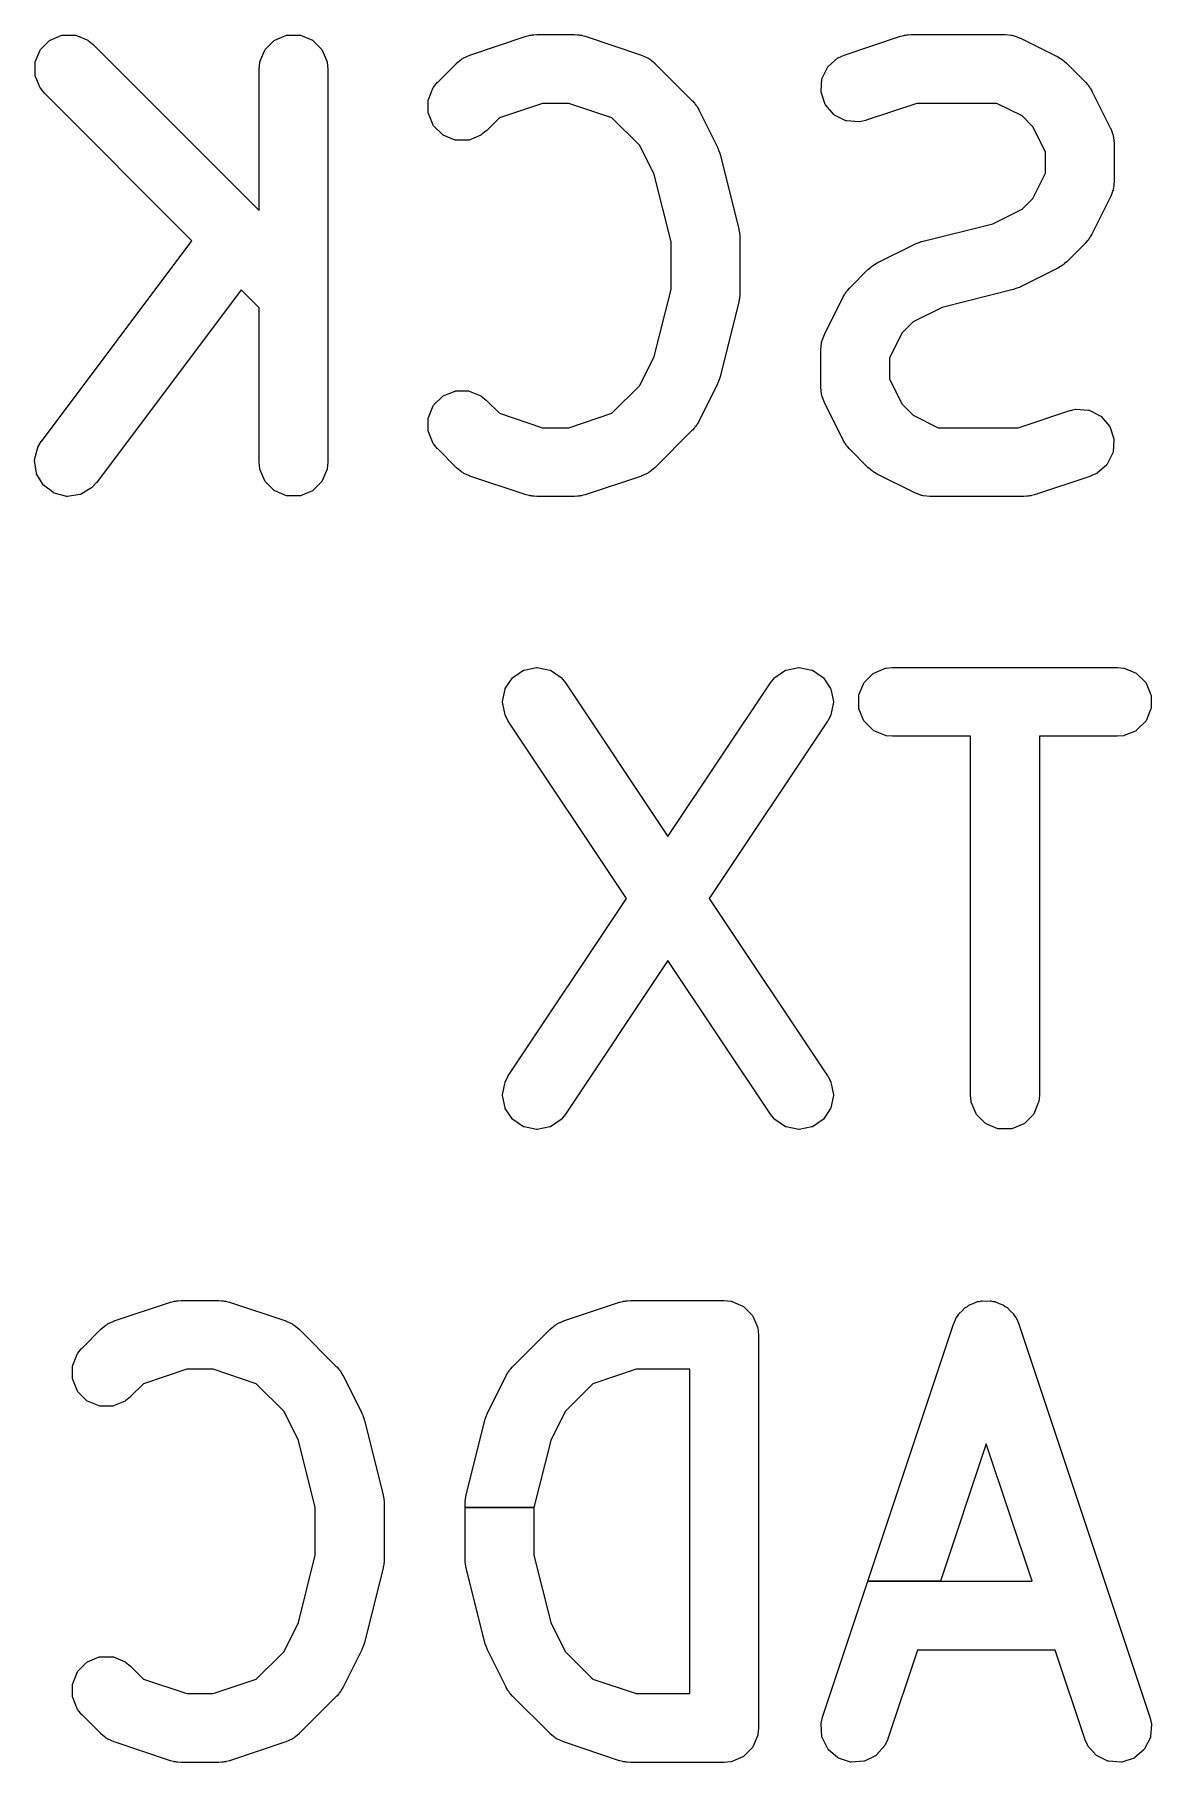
# Model space of a CAD drawing. Header units: millimetres. Extents: x 73.1 to 170.6, y -160.7 to -95.4.
# Drawn here: x 159.32 to 162.73, y -106.58 to -101.31 of the extents above; entities that cross this region are included whole.
import ezdxf

# ---------------------------------------------------------------- set-up
doc = ezdxf.new("R2010")
doc.units = ezdxf.units.MM
doc.layers.add('B.Silkscreen', color=31, linetype='CONTINUOUS', true_color=0xe8b2a7)

msp = doc.modelspace()

# ---------------------------------------------------------------- linework, layer by layer
at = {"layer": 'B.Silkscreen', "linetype": 'CONTINUOUS'}
for p, q in [((159.370266, -101.322848), (159.406314, -101.307916)), ((159.406314, -101.307916), (159.408227, -101.307535)), ((159.408227, -101.307535), (159.447245, -101.307535)), ((159.447245, -101.307535), (159.449158, -101.307916)), ((159.449158, -101.307916), (159.485206, -101.322848)), ((160.05598, -101.322848), (160.092028, -101.307916)), ((160.092028, -101.307916), (160.093941, -101.307535)), ((160.093941, -101.307535), (160.132959, -101.307535)), ((160.132959, -101.307535), (160.134872, -101.307916)), ((160.134872, -101.307916), (160.17092, -101.322848)), ((160.823103, -101.311003), (160.823575, -101.310871)), ((160.823575, -101.310871), (160.832829, -101.308765)), ((160.832829, -101.308765), (160.834885, -101.307915)), ((160.834885, -101.307915), (160.836307, -101.307559)), ((160.836307, -101.307559), (160.839531, -101.30724)), ((160.839531, -101.30724), (160.842691, -101.306523)), ((160.842691, -101.306523), (160.844153, -101.306412)), ((160.844153, -101.306412), (160.846361, -101.306568)), ((160.846361, -101.306568), (160.855817, -101.305638)), ((160.855817, -101.305638), (160.856307, -101.305614)), ((160.856307, -101.305614), (160.970593, -101.305614)), ((160.970593, -101.305614), (160.971083, -101.305638)), ((160.971083, -101.305638), (160.980537, -101.306568)), ((160.980537, -101.306568), (160.982746, -101.306412)), ((160.982746, -101.306412), (160.984208, -101.306523)), ((160.984208, -101.306523), (160.987366, -101.30724)), ((160.987366, -101.30724), (160.990593, -101.307559)), ((160.990593, -101.307559), (160.992015, -101.307915)), ((160.992015, -101.307915), (160.99407, -101.308765)), ((160.99407, -101.308765), (161.003325, -101.310871)), ((161.003325, -101.310871), (161.003797, -101.311003)), ((161.96596, -101.311003), (161.966432, -101.310871)), ((161.966432, -101.310871), (161.975686, -101.308765)), ((161.975686, -101.308765), (161.977742, -101.307915)), ((161.977742, -101.307915), (161.979164, -101.307559)), ((161.979164, -101.307559), (161.982388, -101.30724)), ((161.982388, -101.30724), (161.985548, -101.306523)), ((161.985548, -101.306523), (161.98701, -101.306412)), ((161.98701, -101.306412), (161.989218, -101.306568)), ((161.989218, -101.306568), (161.998674, -101.305638)), ((161.998674, -101.305638), (161.999164, -101.305614)), ((161.999164, -101.305614), (162.284879, -101.305614)), ((162.284879, -101.305614), (162.285369, -101.305638)), ((162.285369, -101.305638), (162.304878, -101.307559)), ((162.304878, -101.307559), (162.306301, -101.307916)), ((162.306301, -101.307916), (162.308871, -101.30898)), ((162.308871, -101.30898), (162.311647, -101.309178)), ((162.311647, -101.309178), (162.313079, -101.309495)), ((162.313079, -101.309495), (162.331388, -101.316501)), ((159.325038, -101.389192), (159.33997, -101.353144)), ((159.33997, -101.353144), (159.341053, -101.351521)), ((159.341053, -101.351521), (159.368643, -101.323931)), ((159.368643, -101.323931), (159.370266, -101.322848)), ((159.485206, -101.322848), (159.486465, -101.323602)), ((159.486465, -101.323602), (159.501619, -101.336038)), ((159.501619, -101.336038), (159.501983, -101.336367)), ((159.501983, -101.336367), (160.00845, -101.842834)), ((160.010752, -101.389192), (160.025684, -101.353144)), ((160.025684, -101.353144), (160.026767, -101.351521)), ((160.026767, -101.351521), (160.054357, -101.323931)), ((160.054357, -101.323931), (160.05598, -101.322848)), ((160.17092, -101.322848), (160.172543, -101.323931)), ((160.172543, -101.323931), (160.200133, -101.351521)), ((160.200133, -101.351521), (160.201216, -101.353144)), ((160.201216, -101.353144), (160.216148, -101.389192)), ((160.651675, -101.368146), (160.823103, -101.311003)), ((161.003797, -101.311003), (161.175226, -101.368146)), ((161.794532, -101.368146), (161.96596, -101.311003)), ((162.331388, -101.316501), (162.331837, -101.316699)), ((162.331837, -101.316699), (162.446122, -101.373843)), ((159.324657, -101.391105), (159.325038, -101.389192)), ((159.324657, -101.430123), (159.324657, -101.391105)), ((160.00845, -101.410614), (160.008474, -101.410124)), ((160.00845, -101.842834), (160.00845, -101.410614)), ((160.008474, -101.410124), (160.010395, -101.390615)), ((160.010395, -101.390615), (160.010752, -101.389192)), ((160.216148, -101.389192), (160.216505, -101.390615)), ((160.216505, -101.390615), (160.218426, -101.410124)), ((160.218426, -101.410124), (160.21845, -101.410614)), ((160.21845, -101.410614), (160.21845, -102.610614)), ((160.553489, -101.450653), (160.610632, -101.393511)), ((160.610632, -101.393511), (160.610996, -101.393182)), ((160.610996, -101.393182), (160.626149, -101.380745)), ((160.626149, -101.380745), (160.627406, -101.379991)), ((160.627406, -101.379991), (160.629978, -101.378924)), ((160.629978, -101.378924), (160.632081, -101.377102)), ((160.632081, -101.377102), (160.633318, -101.376314)), ((160.633318, -101.376314), (160.651218, -101.368323)), ((160.651218, -101.368323), (160.651675, -101.368146)), ((161.175226, -101.368146), (161.175683, -101.368323)), ((161.175683, -101.368323), (161.193583, -101.376314)), ((161.193583, -101.376314), (161.19482, -101.377102)), ((161.19482, -101.377102), (161.196923, -101.378925)), ((161.196923, -101.378925), (161.199494, -101.379991)), ((161.199494, -101.379991), (161.200752, -101.380745)), ((161.200752, -101.380745), (161.215905, -101.393182)), ((161.215905, -101.393182), (161.216269, -101.393511)), ((161.216269, -101.393511), (161.330554, -101.507797)), ((161.726815, -101.439109), (161.744265, -101.40421)), ((161.744265, -101.40421), (161.745461, -101.402669)), ((161.745461, -101.402669), (161.774937, -101.377103)), ((161.774937, -101.377103), (161.776175, -101.376314)), ((161.776175, -101.376314), (161.794075, -101.368323)), ((161.794075, -101.368323), (161.794532, -101.368146)), ((162.446122, -101.373843), (162.446549, -101.374083)), ((162.446549, -101.374083), (162.454586, -101.379141)), ((162.454586, -101.379141), (162.456636, -101.379991)), ((162.456636, -101.379991), (162.457893, -101.380745)), ((162.457893, -101.380745), (162.460394, -101.382797)), ((162.460394, -101.382797), (162.46314, -101.384526)), ((162.46314, -101.384526), (162.464253, -101.385481)), ((162.464253, -101.385481), (162.465706, -101.387157)), ((162.465706, -101.387157), (162.473047, -101.393181)), ((162.473047, -101.393181), (162.473411, -101.39351)), ((162.473411, -101.39351), (162.530553, -101.450653)), ((159.325038, -101.432036), (159.324657, -101.430123)), ((159.33997, -101.468084), (159.325038, -101.432036)), ((159.340724, -101.469343), (159.33997, -101.468084)), ((160.525038, -101.503478), (160.53997, -101.46743)), ((160.53997, -101.46743), (160.540724, -101.466171)), ((160.540724, -101.466171), (160.55316, -101.451017)), ((160.55316, -101.451017), (160.553489, -101.450653)), ((161.723534, -101.479911), (161.7263, -101.440991)), ((161.7263, -101.440991), (161.726815, -101.439109)), ((162.530553, -101.450653), (162.530882, -101.451017)), ((162.530882, -101.451017), (162.536905, -101.458356)), ((162.536905, -101.458356), (162.538583, -101.459811)), ((162.538583, -101.459811), (162.539539, -101.460925)), ((162.539539, -101.460925), (162.541265, -101.463667)), ((162.541265, -101.463667), (162.543319, -101.46617)), ((162.543319, -101.46617), (162.544074, -101.46743)), ((162.544074, -101.46743), (162.544921, -101.469478)), ((159.35316, -101.484497), (159.340724, -101.469343)), ((159.353489, -101.484861), (159.35316, -101.484497)), ((159.80338, -101.934753), (159.353489, -101.484861)), ((160.524657, -101.505391), (160.525038, -101.503478)), ((160.524657, -101.544409), (160.524657, -101.505391)), ((160.873344, -101.515614), (160.741598, -101.559528)), ((160.953556, -101.515614), (160.873344, -101.515614)), ((161.085299, -101.559528), (160.953556, -101.515614)), ((161.330554, -101.507797), (161.330883, -101.508161)), ((161.330883, -101.508161), (161.336904, -101.515498)), ((161.336904, -101.515498), (161.338583, -101.516954)), ((161.338583, -101.516954), (161.339539, -101.518068)), ((161.339539, -101.518068), (161.341267, -101.520815)), ((161.341267, -101.520815), (161.343318, -101.523313)), ((161.723778, -101.481846), (161.723534, -101.479911)), ((161.736116, -101.518861), (161.723778, -101.481846)), ((161.737082, -101.520556), (161.736116, -101.518861)), ((161.762648, -101.550032), (161.737082, -101.520556)), ((162.016201, -101.515614), (161.86094, -101.567368)), ((162.260091, -101.515614), (162.016201, -101.515614)), ((162.336965, -101.554051), (162.260091, -101.515614)), ((162.544921, -101.469478), (162.549981, -101.477515)), ((162.549981, -101.477515), (162.550222, -101.477943)), ((162.550222, -101.477943), (162.607365, -101.592229)), ((160.525038, -101.546322), (160.524657, -101.544409)), ((160.53997, -101.58237), (160.525038, -101.546322)), ((160.741598, -101.559528), (160.701983, -101.599146)), ((161.170011, -101.64424), (161.085299, -101.559528)), ((161.343318, -101.523313), (161.344074, -101.524573)), ((161.344074, -101.524573), (161.344922, -101.526621)), ((161.344922, -101.526621), (161.349981, -101.534658)), ((161.349981, -101.534658), (161.350222, -101.535086)), ((161.350222, -101.535086), (161.407365, -101.649372)), ((161.764189, -101.551228), (161.762648, -101.550032)), ((161.799088, -101.568678), (161.764189, -101.551228)), ((161.80097, -101.569193), (161.799088, -101.568678)), ((161.83989, -101.571959), (161.80097, -101.569193)), ((161.841353, -101.571848), (161.83989, -101.571959)), ((161.860468, -101.567501), (161.841353, -101.571848)), ((161.86094, -101.567368), (161.860468, -101.567501)), ((162.370012, -101.587097), (162.336965, -101.554051)), ((160.541053, -101.583993), (160.53997, -101.58237)), ((160.568643, -101.611583), (160.541053, -101.583993)), ((160.570266, -101.612666), (160.568643, -101.611583)), ((160.606314, -101.627598), (160.570266, -101.612666)), ((160.685206, -101.612666), (160.649158, -101.627598)), ((160.686465, -101.611912), (160.685206, -101.612666)), ((160.701619, -101.599476), (160.686465, -101.611912)), ((160.701983, -101.599146), (160.701619, -101.599476)), ((162.40845, -101.663973), (162.370012, -101.587097)), ((162.607365, -101.592229), (162.607563, -101.592678)), ((162.607563, -101.592678), (162.614569, -101.610986)), ((162.614569, -101.610986), (162.614886, -101.612419)), ((162.614886, -101.612419), (162.615082, -101.615191)), ((162.615082, -101.615191), (162.616148, -101.617763)), ((162.616148, -101.617763), (162.616505, -101.619187)), ((162.616505, -101.619187), (162.618426, -101.638696)), ((160.608227, -101.627979), (160.606314, -101.627598)), ((160.647245, -101.627979), (160.608227, -101.627979)), ((160.649158, -101.627598), (160.647245, -101.627979)), ((161.214379, -101.732976), (161.170011, -101.64424)), ((161.407365, -101.649372), (161.407564, -101.649823)), ((161.407564, -101.649823), (161.407863, -101.650607)), ((161.407863, -101.650607), (161.407885, -101.650636)), ((161.407885, -101.650636), (161.408578, -101.651933)), ((161.408578, -101.651933), (161.411484, -101.660068)), ((161.411484, -101.660068), (161.414569, -101.668129)), ((161.414569, -101.668129), (161.414887, -101.669563)), ((161.414887, -101.669563), (161.414889, -101.669599)), ((161.414889, -101.669599), (161.415173, -101.670393)), ((161.415173, -101.670393), (161.415315, -101.670862)), ((161.415315, -101.670862), (161.472458, -101.899434)), ((162.40845, -101.728684), (162.40845, -101.663973)), ((162.618426, -101.638696), (162.61845, -101.639186)), ((162.61845, -101.639186), (162.61845, -101.753472)), ((162.370011, -101.805559), (162.40845, -101.728684)), ((161.265593, -101.937827), (161.214379, -101.732976)), ((162.614569, -101.781672), (162.607563, -101.79998)), ((162.614886, -101.780238), (162.614569, -101.781672)), ((162.615082, -101.777465), (162.614886, -101.780238)), ((162.616148, -101.774895), (162.615082, -101.777465)), ((162.616505, -101.773471), (162.616148, -101.774895)), ((162.618426, -101.753962), (162.616505, -101.773471)), ((162.61845, -101.753472), (162.618426, -101.753962)), ((162.336965, -101.838604), (162.370011, -101.805559)), ((162.607365, -101.800429), (162.550222, -101.914715)), ((162.607563, -101.79998), (162.607365, -101.800429)), ((162.03084, -101.937321), (162.248228, -101.882973)), ((162.248228, -101.882973), (162.336965, -101.838604)), ((159.343736, -102.547614), (159.80338, -101.934753)), ((161.265593, -102.0834), (161.265593, -101.937827)), ((161.472458, -101.899434), (161.472553, -101.899917)), ((161.472553, -101.899917), (161.472961, -101.90268)), ((161.472961, -101.90268), (161.473291, -101.903476)), ((161.473291, -101.903476), (161.473648, -101.904902)), ((161.473648, -101.904902), (161.474359, -101.912132)), ((161.474359, -101.912132), (161.475421, -101.919307)), ((161.47542, -101.920778), (161.475293, -101.921621)), ((161.475293, -101.921621), (161.475569, -101.924409)), ((161.475421, -101.919307), (161.47542, -101.920778)), ((161.475569, -101.924409), (161.475593, -101.9249)), ((161.475593, -101.9249), (161.475593, -102.096329)), ((162.01191, -101.944059), (162.020021, -101.94116)), ((162.020021, -101.94116), (162.028107, -101.938067)), ((162.028107, -101.938067), (162.029534, -101.93775)), ((162.029534, -101.93775), (162.029574, -101.937747)), ((162.029574, -101.937747), (162.030374, -101.937462)), ((162.030374, -101.937462), (162.03084, -101.937321)), ((162.530553, -101.942004), (162.473411, -101.999147)), ((162.530882, -101.94164), (162.530553, -101.942004)), ((162.536905, -101.9343), (162.530882, -101.94164)), ((162.538582, -101.932847), (162.536905, -101.9343)), ((162.539539, -101.931732), (162.538582, -101.932847)), ((162.541266, -101.928986), (162.539539, -101.931732)), ((162.543318, -101.926488), (162.541266, -101.928986)), ((162.544074, -101.925228), (162.543318, -101.926488)), ((162.544922, -101.923177), (162.544074, -101.925228)), ((162.549981, -101.915143), (162.544922, -101.923177)), ((162.550222, -101.914715), (162.549981, -101.915143)), ((161.895064, -102.002414), (162.00935, -101.945271)), ((162.00935, -101.945271), (162.009798, -101.945074)), ((162.009798, -101.945074), (162.010586, -101.944772)), ((162.010586, -101.944772), (162.010619, -101.944748)), ((162.010619, -101.944748), (162.01191, -101.944059)), ((161.810632, -102.079225), (161.867775, -102.022083)), ((161.867775, -102.022083), (161.868139, -102.021754)), ((161.868139, -102.021754), (161.875479, -102.015728)), ((161.875479, -102.015728), (161.876934, -102.014052)), ((161.876934, -102.014052), (161.878045, -102.013098)), ((161.878045, -102.013098), (161.880791, -102.011368)), ((161.880791, -102.011368), (161.883293, -102.009316)), ((161.883293, -102.009316), (161.884549, -102.008563)), ((161.884549, -102.008563), (161.886596, -102.007713)), ((161.886596, -102.007713), (161.894637, -102.002654)), ((161.894637, -102.002654), (161.895064, -102.002414)), ((162.446122, -102.018814), (162.331837, -102.075958)), ((162.44655, -102.018573), (162.446122, -102.018814)), ((162.454583, -102.013516), (162.44655, -102.018573)), ((162.456634, -102.012667), (162.454583, -102.013516)), ((162.457894, -102.011911), (162.456634, -102.012667)), ((162.460391, -102.00986), (162.457894, -102.011911)), ((162.463139, -102.008132), (162.460391, -102.00986)), ((162.464254, -102.007175), (162.463139, -102.008132)), ((162.465707, -102.005498), (162.464254, -102.007175)), ((162.473047, -101.999476), (162.465707, -102.005498)), ((162.473411, -101.999147), (162.473047, -101.999476)), ((159.95338, -102.084753), (159.511736, -102.673614)), ((160.00845, -102.139822), (159.95338, -102.084753)), ((161.214379, -102.288251), (161.265593, -102.0834)), ((161.475421, -102.101922), (161.474359, -102.109095)), ((161.475569, -102.09682), (161.475293, -102.099606)), ((161.475293, -102.099606), (161.47542, -102.100451)), ((161.47542, -102.100451), (161.475421, -102.101922)), ((161.475593, -102.096329), (161.475569, -102.09682)), ((161.791205, -102.106087), (161.796263, -102.098047)), ((161.796263, -102.098047), (161.797113, -102.096)), ((161.797113, -102.096), (161.797866, -102.094744)), ((161.797866, -102.094744), (161.79992, -102.092239)), ((161.79992, -102.092239), (161.801648, -102.089496)), ((161.801648, -102.089496), (161.802602, -102.088384)), ((161.802602, -102.088384), (161.804278, -102.086929)), ((161.804278, -102.086929), (161.810303, -102.079589)), ((161.810303, -102.079589), (161.810632, -102.079225)), ((162.310346, -102.083908), (162.092952, -102.138255)), ((162.310816, -102.083765), (162.310346, -102.083908)), ((162.311605, -102.083482), (162.310816, -102.083765)), ((162.311645, -102.08348), (162.311605, -102.083482)), ((162.313079, -102.083162), (162.311645, -102.08348)), ((162.321136, -102.080078), (162.313079, -102.083162)), ((162.329276, -102.077171), (162.321136, -102.080078)), ((162.330576, -102.076475), (162.329276, -102.077171)), ((162.3306, -102.076456), (162.330576, -102.076475)), ((162.331385, -102.076157), (162.3306, -102.076456)), ((162.331837, -102.075958), (162.331385, -102.076157)), ((160.00845, -102.610614), (160.00845, -102.139822)), ((161.472458, -102.121795), (161.415315, -102.350367)), ((161.472553, -102.121312), (161.472458, -102.121795)), ((161.472961, -102.118546), (161.472553, -102.121312)), ((161.47329, -102.117754), (161.472961, -102.118546)), ((161.473648, -102.116327), (161.47329, -102.117754)), ((161.474359, -102.109095), (161.473648, -102.116327)), ((161.733821, -102.220799), (161.790965, -102.106514)), ((161.790965, -102.106514), (161.791205, -102.106087)), ((162.092952, -102.138255), (162.004218, -102.182623)), ((162.004218, -102.182623), (161.971173, -102.215669)), ((161.72276, -102.267267), (161.724681, -102.247758)), ((161.724681, -102.247758), (161.725037, -102.246335)), ((161.725037, -102.246335), (161.726102, -102.24376)), ((161.726102, -102.24376), (161.7263, -102.240989)), ((161.7263, -102.240989), (161.726617, -102.239557)), ((161.726617, -102.239557), (161.733623, -102.221248)), ((161.733623, -102.221248), (161.733821, -102.220799)), ((161.971173, -102.215669), (161.932736, -102.292544)), ((161.170011, -102.376987), (161.214379, -102.288251)), ((161.722736, -102.267757), (161.72276, -102.267267)), ((161.722736, -102.382043), (161.722736, -102.267757)), ((161.932736, -102.292544), (161.932736, -102.357256)), ((161.411484, -102.361159), (161.408578, -102.369296)), ((161.414569, -102.3531), (161.411484, -102.361159)), ((161.414887, -102.351666), (161.414569, -102.3531)), ((161.414889, -102.351626), (161.414887, -102.351666)), ((161.415172, -102.350837), (161.414889, -102.351626)), ((161.415315, -102.350367), (161.415172, -102.350837)), ((161.932736, -102.357256), (161.971173, -102.43413)), ((160.541053, -102.437236), (160.568643, -102.409646)), ((160.568643, -102.409646), (160.570266, -102.408563)), ((160.570266, -102.408563), (160.606314, -102.393631)), ((160.606314, -102.393631), (160.608227, -102.39325)), ((160.608227, -102.39325), (160.647245, -102.39325)), ((160.647245, -102.39325), (160.649158, -102.393631)), ((160.649158, -102.393631), (160.685206, -102.408563)), ((160.685206, -102.408563), (160.686465, -102.409317)), ((160.686465, -102.409317), (160.701619, -102.421753)), ((161.0853, -102.461699), (161.170011, -102.376987)), ((161.407365, -102.371857), (161.350222, -102.486143)), ((161.407564, -102.371405), (161.407365, -102.371857)), ((161.407863, -102.37062), (161.407564, -102.371405)), ((161.407882, -102.370596), (161.407863, -102.37062)), ((161.408578, -102.369296), (161.407882, -102.370596)), ((161.72276, -102.382533), (161.722736, -102.382043)), ((161.724681, -102.402042), (161.72276, -102.382533)), ((161.725038, -102.403465), (161.724681, -102.402042)), ((161.726102, -102.406035), (161.725038, -102.403465)), ((161.7263, -102.408811), (161.726102, -102.406035)), ((161.726617, -102.410243), (161.7263, -102.408811)), ((161.733623, -102.428551), (161.726617, -102.410243)), ((160.525038, -102.474907), (160.53997, -102.438859)), ((160.53997, -102.438859), (160.541053, -102.437236)), ((160.701619, -102.421753), (160.701983, -102.422083)), ((160.701983, -102.422083), (160.741598, -102.461699)), ((160.741598, -102.461699), (160.873344, -102.505614)), ((160.953557, -102.505614), (161.0853, -102.461699)), ((161.733821, -102.429), (161.733623, -102.428551)), ((161.790964, -102.543287), (161.733821, -102.429)), ((161.971173, -102.43413), (162.004219, -102.467177)), ((162.004219, -102.467177), (162.081094, -102.505614)), ((162.324986, -102.505614), (162.480247, -102.45386)), ((162.480247, -102.45386), (162.480719, -102.453727)), ((162.480719, -102.453727), (162.499834, -102.449381)), ((162.499834, -102.449381), (162.501297, -102.44927)), ((162.501297, -102.44927), (162.540217, -102.452036)), ((162.540217, -102.452036), (162.542099, -102.452551)), ((162.542099, -102.452551), (162.576998, -102.470001)), ((162.576998, -102.470001), (162.578539, -102.471197)), ((160.524657, -102.47682), (160.525038, -102.474907)), ((160.524657, -102.515838), (160.524657, -102.47682)), ((160.525038, -102.517751), (160.524657, -102.515838)), ((160.53997, -102.553799), (160.525038, -102.517751)), ((160.873344, -102.505614), (160.953557, -102.505614)), ((161.330554, -102.513432), (161.216269, -102.627718)), ((161.330883, -102.513068), (161.330554, -102.513432)), ((161.336904, -102.50573), (161.330883, -102.513068)), ((161.338582, -102.504276), (161.336904, -102.50573)), ((161.339539, -102.50316), (161.338582, -102.504276)), ((161.341265, -102.500415), (161.339539, -102.50316)), ((161.343318, -102.497916), (161.341265, -102.500415)), ((161.344074, -102.496655), (161.343318, -102.497916)), ((161.344921, -102.494608), (161.344074, -102.496655)), ((161.349981, -102.486571), (161.344921, -102.494608)), ((161.350222, -102.486143), (161.349981, -102.486571)), ((162.081094, -102.505614), (162.324986, -102.505614)), ((162.578539, -102.471197), (162.604104, -102.500673)), ((162.604104, -102.500673), (162.60507, -102.502368)), ((162.60507, -102.502368), (162.617408, -102.539384)), ((159.32304, -102.60393), (159.332723, -102.566133)), ((159.332723, -102.566133), (159.333292, -102.56478)), ((159.333292, -102.56478), (159.343461, -102.54802)), ((159.343461, -102.54802), (159.343736, -102.547614)), ((160.540724, -102.555058), (160.53997, -102.553799)), ((160.55316, -102.570212), (160.540724, -102.555058)), ((160.553489, -102.570576), (160.55316, -102.570212)), ((160.610632, -102.627718), (160.553489, -102.570576)), ((161.791204, -102.543714), (161.790964, -102.543287)), ((161.796265, -102.551755), (161.791204, -102.543714)), ((161.797113, -102.5538), (161.796265, -102.551755)), ((161.797867, -102.555058), (161.797113, -102.5538)), ((161.799919, -102.557559), (161.797867, -102.555058)), ((161.801648, -102.560305), (161.799919, -102.557559)), ((161.802603, -102.561418), (161.801648, -102.560305)), ((161.804279, -102.562871), (161.802603, -102.561418)), ((161.810303, -102.570212), (161.804279, -102.562871)), ((161.810632, -102.570576), (161.810303, -102.570212)), ((161.867775, -102.627718), (161.810632, -102.570576)), ((162.617652, -102.541319), (162.614886, -102.580239)), ((162.617408, -102.539384), (162.617652, -102.541319)), ((159.322934, -102.605878), (159.32304, -102.60393)), ((159.328452, -102.644504), (159.322934, -102.605878)), ((160.008474, -102.611104), (160.00845, -102.610614)), ((160.010395, -102.630613), (160.008474, -102.611104)), ((160.218426, -102.611104), (160.216505, -102.630613)), ((160.21845, -102.610614), (160.218426, -102.611104)), ((160.610996, -102.628047), (160.610632, -102.627718)), ((160.626149, -102.640484), (160.610996, -102.628047)), ((161.215905, -102.628047), (161.200752, -102.640484)), ((161.216269, -102.627718), (161.215905, -102.628047)), ((161.868139, -102.628047), (161.867775, -102.627718)), ((161.875478, -102.634071), (161.868139, -102.628047)), ((162.595725, -102.618561), (162.566249, -102.644126)), ((162.596921, -102.61702), (162.595725, -102.618561)), ((162.614371, -102.582121), (162.596921, -102.61702)), ((162.614886, -102.580239), (162.614371, -102.582121)), ((159.3291, -102.646344), (159.328452, -102.644504)), ((159.348979, -102.679919), (159.3291, -102.646344)), ((159.350281, -102.681372), (159.348979, -102.679919)), ((159.381496, -102.704783), (159.350281, -102.681372)), ((159.511423, -102.673991), (159.498181, -102.688446)), ((159.511736, -102.673614), (159.511423, -102.673991)), ((160.010752, -102.632036), (160.010395, -102.630613)), ((160.025684, -102.668084), (160.010752, -102.632036)), ((160.026767, -102.669707), (160.025684, -102.668084)), ((160.054357, -102.697297), (160.026767, -102.669707)), ((160.200133, -102.669707), (160.172543, -102.697297)), ((160.201216, -102.668084), (160.200133, -102.669707)), ((160.216148, -102.632036), (160.201216, -102.668084)), ((160.216505, -102.630613), (160.216148, -102.632036)), ((160.627409, -102.641239), (160.626149, -102.640484)), ((160.629977, -102.642302), (160.627409, -102.641239)), ((160.63208, -102.644126), (160.629977, -102.642302)), ((160.633318, -102.644915), (160.63208, -102.644126)), ((160.651219, -102.652906), (160.633318, -102.644915)), ((160.651676, -102.653083), (160.651219, -102.652906)), ((160.823104, -102.710226), (160.651676, -102.653083)), ((161.175226, -102.653083), (161.003796, -102.710225)), ((161.175683, -102.652906), (161.175226, -102.653083)), ((161.193583, -102.644915), (161.175683, -102.652906)), ((161.194821, -102.644126), (161.193583, -102.644915)), ((161.196923, -102.642302), (161.194821, -102.644126)), ((161.199493, -102.641238), (161.196923, -102.642302)), ((161.200752, -102.640484), (161.199493, -102.641238)), ((161.876934, -102.635749), (161.875478, -102.634071)), ((161.878048, -102.636704), (161.876934, -102.635749)), ((161.880783, -102.638425), (161.878048, -102.636704)), ((161.883291, -102.640484), (161.880783, -102.638425)), ((161.884551, -102.641238), (161.883291, -102.640484)), ((161.886598, -102.642085), (161.884551, -102.641238)), ((161.894637, -102.647146), (161.886598, -102.642085)), ((161.895065, -102.647387), (161.894637, -102.647146)), ((162.00935, -102.704529), (161.895065, -102.647387)), ((162.546654, -102.653083), (162.375225, -102.710225)), ((162.547111, -102.652906), (162.546654, -102.653083)), ((162.565011, -102.644915), (162.547111, -102.652906)), ((162.566249, -102.644126), (162.565011, -102.644915)), ((159.383255, -102.705627), (159.381496, -102.704783)), ((159.421052, -102.71531), (159.383255, -102.705627)), ((159.423, -102.715416), (159.421052, -102.71531)), ((159.461626, -102.709898), (159.423, -102.715416)), ((159.463466, -102.70925), (159.461626, -102.709898)), ((159.497041, -102.689371), (159.463466, -102.70925)), ((159.498181, -102.688446), (159.497041, -102.689371)), ((160.05598, -102.69838), (160.054357, -102.697297)), ((160.092028, -102.713312), (160.05598, -102.69838)), ((160.093941, -102.713693), (160.092028, -102.713312)), ((160.132959, -102.713693), (160.093941, -102.713693)), ((160.134872, -102.713312), (160.132959, -102.713693)), ((160.17092, -102.69838), (160.134872, -102.713312)), ((160.172543, -102.697297), (160.17092, -102.69838)), ((160.823577, -102.710359), (160.823104, -102.710226)), ((160.832839, -102.712465), (160.823577, -102.710359)), ((160.834885, -102.713312), (160.832839, -102.712465)), ((160.836308, -102.713669), (160.834885, -102.713312)), ((160.839529, -102.713985), (160.836308, -102.713669)), ((160.842691, -102.714705), (160.839529, -102.713985)), ((160.844156, -102.714816), (160.842691, -102.714705)), ((160.846363, -102.714658), (160.844156, -102.714816)), ((160.855817, -102.71559), (160.846363, -102.714658)), ((160.856307, -102.715614), (160.855817, -102.71559)), ((160.970593, -102.715614), (160.856307, -102.715614)), ((160.971083, -102.71559), (160.970593, -102.715614)), ((160.980535, -102.714658), (160.971083, -102.71559)), ((160.982744, -102.714816), (160.980535, -102.714658)), ((160.98421, -102.714704), (160.982744, -102.714816)), ((160.987363, -102.713986), (160.98421, -102.714704)), ((160.990591, -102.713669), (160.987363, -102.713986)), ((160.992016, -102.713312), (160.990591, -102.713669)), ((160.994062, -102.712463), (160.992016, -102.713312)), ((161.003324, -102.710358), (160.994062, -102.712463)), ((161.003796, -102.710225), (161.003324, -102.710358)), ((162.009799, -102.704727), (162.00935, -102.704529)), ((162.028107, -102.711733), (162.009799, -102.704727)), ((162.02954, -102.71205), (162.028107, -102.711733)), ((162.032312, -102.712246), (162.02954, -102.71205)), ((162.034884, -102.713312), (162.032312, -102.712246)), ((162.036308, -102.713669), (162.034884, -102.713312)), ((162.055817, -102.71559), (162.036308, -102.713669)), ((162.056307, -102.715614), (162.055817, -102.71559)), ((162.342022, -102.715614), (162.056307, -102.715614)), ((162.342512, -102.71559), (162.342022, -102.715614)), ((162.351964, -102.714658), (162.342512, -102.71559)), ((162.354173, -102.714816), (162.351964, -102.714658)), ((162.355639, -102.714704), (162.354173, -102.714816)), ((162.358792, -102.713986), (162.355639, -102.714704)), ((162.36202, -102.713669), (162.358792, -102.713986)), ((162.363445, -102.713312), (162.36202, -102.713669)), ((162.365491, -102.712463), (162.363445, -102.713312)), ((162.374753, -102.710358), (162.365491, -102.712463)), ((162.375225, -102.710225), (162.374753, -102.710358)), ((160.782897, -103.267601), (160.815362, -103.245958)), ((160.815362, -103.245958), (160.817165, -103.245213)), ((160.817165, -103.245213), (160.855442, -103.237641)), ((160.855442, -103.237641), (160.857393, -103.237643)), ((160.857393, -103.237643), (160.895653, -103.245295)), ((160.895653, -103.245295), (160.897454, -103.246044)), ((160.897454, -103.246044), (160.929874, -103.267755)), ((161.58274, -103.267755), (161.61516, -103.246044)), ((161.61516, -103.246044), (161.616961, -103.245295)), ((161.616961, -103.245295), (161.655222, -103.237643)), ((161.655222, -103.237643), (161.657173, -103.237641)), ((161.657173, -103.237641), (161.695449, -103.245212)), ((161.695449, -103.245212), (161.697253, -103.245957)), ((161.697253, -103.245957), (161.729718, -103.267601)), ((161.855339, -103.283453), (161.882929, -103.255863)), ((161.882929, -103.255863), (161.884552, -103.25478)), ((161.884552, -103.25478), (161.9206, -103.239848)), ((161.9206, -103.239848), (161.922023, -103.239491)), ((161.922023, -103.239491), (161.941532, -103.23757)), ((161.941532, -103.23757), (161.942022, -103.237546)), ((161.942022, -103.237546), (162.627736, -103.237546)), ((162.627736, -103.237546), (162.628226, -103.23757)), ((162.628226, -103.23757), (162.647735, -103.239491)), ((162.647735, -103.239491), (162.649158, -103.239848)), ((162.649158, -103.239848), (162.685206, -103.25478)), ((162.685206, -103.25478), (162.686829, -103.255863)), ((162.686829, -103.255863), (162.714419, -103.283453)), ((160.751404, -103.34146), (160.759056, -103.3032)), ((160.759056, -103.3032), (160.759805, -103.301399)), ((160.759805, -103.301399), (160.781516, -103.268979)), ((160.781516, -103.268979), (160.782897, -103.267601)), ((160.929874, -103.267755), (160.93096, -103.268741)), ((160.93096, -103.268741), (160.94338, -103.283908)), ((160.94338, -103.283908), (160.943672, -103.284302)), ((160.943672, -103.284302), (161.256307, -103.753254)), ((161.256307, -103.753254), (161.568942, -103.284302)), ((161.568942, -103.284302), (161.569234, -103.283908)), ((161.569234, -103.283908), (161.581654, -103.268741)), ((161.581654, -103.268741), (161.58274, -103.267755)), ((161.729718, -103.267601), (161.731098, -103.268979)), ((161.731098, -103.268979), (161.752809, -103.301399)), ((161.752809, -103.301399), (161.753558, -103.3032)), ((161.753558, -103.3032), (161.76121, -103.34146)), ((161.839324, -103.321124), (161.854256, -103.285076)), ((161.854256, -103.285076), (161.855339, -103.283453)), ((162.714419, -103.283453), (162.715502, -103.285076)), ((162.715502, -103.285076), (162.730434, -103.321124)), ((160.751402, -103.343411), (160.751404, -103.34146)), ((160.758974, -103.381688), (160.751402, -103.343411)), ((161.761212, -103.343411), (161.753641, -103.381688)), ((161.76121, -103.34146), (161.761212, -103.343411)), ((161.838943, -103.323037), (161.839324, -103.321124)), ((161.838943, -103.362055), (161.838943, -103.323037)), ((161.839324, -103.363968), (161.838943, -103.362055)), ((161.854256, -103.400016), (161.839324, -103.363968)), ((162.730434, -103.363968), (162.715502, -103.400016)), ((162.730434, -103.321124), (162.730815, -103.323037)), ((162.730815, -103.362055), (162.730434, -103.363968)), ((162.730815, -103.323037), (162.730815, -103.362055)), ((160.759467, -103.38307), (160.758974, -103.381688)), ((160.76869, -103.400368), (160.759467, -103.38307)), ((160.768942, -103.40079), (160.76869, -103.400368)), ((161.130112, -103.942546), (160.768942, -103.40079)), ((161.743672, -103.40079), (161.382501, -103.942546)), ((161.743924, -103.400369), (161.743672, -103.40079)), ((161.753148, -103.383071), (161.743924, -103.400369)), ((161.753641, -103.381688), (161.753148, -103.383071)), ((161.855339, -103.401639), (161.854256, -103.400016)), ((161.882929, -103.429229), (161.855339, -103.401639)), ((162.714419, -103.401639), (162.686829, -103.429229)), ((162.715502, -103.400016), (162.714419, -103.401639)), ((161.884552, -103.430312), (161.882929, -103.429229)), ((161.9206, -103.445244), (161.884552, -103.430312)), ((161.922023, -103.445601), (161.9206, -103.445244)), ((161.941532, -103.447522), (161.922023, -103.445601)), ((161.942022, -103.447546), (161.941532, -103.447522)), ((162.179879, -103.447546), (161.942022, -103.447546)), ((162.179879, -104.542546), (162.179879, -103.447546)), ((162.627736, -103.447546), (162.389879, -103.447546)), ((162.389879, -103.447546), (162.389879, -104.542546)), ((162.628226, -103.447522), (162.627736, -103.447546)), ((162.647735, -103.445601), (162.628226, -103.447522)), ((162.649158, -103.445244), (162.647735, -103.445601)), ((162.685206, -103.430312), (162.649158, -103.445244)), ((162.686829, -103.429229), (162.685206, -103.430312)), ((160.768942, -104.484302), (161.130112, -103.942546)), ((161.382501, -103.942546), (161.743672, -104.484302)), ((161.256307, -104.131836), (160.943672, -104.600789)), ((161.568942, -104.600789), (161.256307, -104.131836)), ((160.751402, -104.541681), (160.758974, -104.503404)), ((160.758974, -104.503404), (160.759467, -104.502022)), ((160.759467, -104.502022), (160.76869, -104.484724)), ((160.76869, -104.484724), (160.768942, -104.484302)), ((161.743672, -104.484302), (161.743924, -104.484723)), ((161.743924, -104.484723), (161.753148, -104.502021)), ((161.753148, -104.502021), (161.753641, -104.503404)), ((161.753641, -104.503404), (161.761212, -104.541681)), ((160.751404, -104.543632), (160.751402, -104.541681)), ((160.759056, -104.581892), (160.751404, -104.543632)), ((161.76121, -104.543632), (161.753558, -104.581892)), ((161.761212, -104.541681), (161.76121, -104.543632)), ((162.179903, -104.543036), (162.179879, -104.542546)), ((162.181824, -104.562545), (162.179903, -104.543036)), ((162.182181, -104.563968), (162.181824, -104.562545)), ((162.197113, -104.600016), (162.182181, -104.563968)), ((162.387577, -104.563968), (162.372645, -104.600016)), ((162.387934, -104.562545), (162.387577, -104.563968)), ((162.389855, -104.543036), (162.387934, -104.562545)), ((162.389879, -104.542546), (162.389855, -104.543036)), ((160.759805, -104.583693), (160.759056, -104.581892)), ((160.781516, -104.616113), (160.759805, -104.583693)), ((160.782897, -104.617491), (160.781516, -104.616113)), ((160.815362, -104.639134), (160.782897, -104.617491)), ((160.929874, -104.617337), (160.897454, -104.639048)), ((160.93096, -104.616351), (160.929874, -104.617337)), ((160.94338, -104.601184), (160.93096, -104.616351)), ((160.943672, -104.600789), (160.94338, -104.601184)), ((161.569234, -104.601184), (161.568942, -104.600789)), ((161.581654, -104.616351), (161.569234, -104.601184)), ((161.58274, -104.617337), (161.581654, -104.616351)), ((161.61516, -104.639048), (161.58274, -104.617337)), ((161.729718, -104.617491), (161.697253, -104.639135)), ((161.731098, -104.616113), (161.729718, -104.617491)), ((161.752809, -104.583693), (161.731098, -104.616113)), ((161.753558, -104.581892), (161.752809, -104.583693)), ((162.198196, -104.601639), (162.197113, -104.600016)), ((162.225786, -104.629229), (162.198196, -104.601639)), ((162.227409, -104.630312), (162.225786, -104.629229)), ((162.263457, -104.645244), (162.227409, -104.630312)), ((162.342349, -104.630312), (162.306301, -104.645244)), ((162.343972, -104.629229), (162.342349, -104.630312)), ((162.371562, -104.601639), (162.343972, -104.629229)), ((162.372645, -104.600016), (162.371562, -104.601639)), ((160.817165, -104.639879), (160.815362, -104.639134)), ((160.855442, -104.647451), (160.817165, -104.639879)), ((160.857393, -104.647449), (160.855442, -104.647451)), ((160.895653, -104.639797), (160.857393, -104.647449)), ((160.897454, -104.639048), (160.895653, -104.639797)), ((161.616961, -104.639797), (161.61516, -104.639048)), ((161.655222, -104.647449), (161.616961, -104.639797)), ((161.657173, -104.647451), (161.655222, -104.647449)), ((161.695449, -104.63988), (161.657173, -104.647451)), ((161.697253, -104.639135), (161.695449, -104.63988)), ((162.26537, -104.645625), (162.263457, -104.645244)), ((162.304388, -104.645625), (162.26537, -104.645625)), ((162.306301, -104.645244), (162.304388, -104.645625)), ((159.565961, -105.23201), (159.737389, -105.174867)), ((159.737389, -105.174867), (159.737861, -105.174735)), ((159.737861, -105.174735), (159.747115, -105.172629)), ((159.747115, -105.172629), (159.749171, -105.171779)), ((159.749171, -105.171779), (159.750593, -105.171423)), ((159.750593, -105.171423), (159.753817, -105.171104)), ((159.753817, -105.171104), (159.756977, -105.170387)), ((159.756977, -105.170387), (159.758439, -105.170276)), ((159.758439, -105.170276), (159.760647, -105.170432)), ((159.760647, -105.170432), (159.770103, -105.169502)), ((159.770103, -105.169502), (159.770593, -105.169478)), ((159.770593, -105.169478), (159.884879, -105.169478)), ((159.884879, -105.169478), (159.885369, -105.169502)), ((159.885369, -105.169502), (159.894823, -105.170432)), ((159.894823, -105.170432), (159.897032, -105.170276)), ((159.897032, -105.170276), (159.898494, -105.170387)), ((159.898494, -105.170387), (159.901652, -105.171104)), ((159.901652, -105.171104), (159.904879, -105.171423)), ((159.904879, -105.171423), (159.906301, -105.171779)), ((159.906301, -105.171779), (159.908356, -105.172629)), ((159.908356, -105.172629), (159.917611, -105.174735)), ((159.917611, -105.174735), (159.918083, -105.174867)), ((159.918083, -105.174867), (160.089512, -105.23201)), ((160.937389, -105.23201), (161.108818, -105.174867)), ((161.108818, -105.174867), (161.10929, -105.174735)), ((161.10929, -105.174735), (161.118546, -105.172629)), ((161.118546, -105.172629), (161.120601, -105.171779)), ((161.120601, -105.171779), (161.122022, -105.171423)), ((161.122022, -105.171423), (161.125247, -105.171104)), ((161.125247, -105.171104), (161.128407, -105.170387)), ((161.128407, -105.170387), (161.129869, -105.170276)), ((161.129869, -105.170276), (161.132076, -105.170432)), ((161.132076, -105.170432), (161.141532, -105.169502)), ((161.141532, -105.169502), (161.142022, -105.169478)), ((161.142022, -105.169478), (161.427736, -105.169478)), ((161.427736, -105.169478), (161.428226, -105.169502)), ((161.428226, -105.169502), (161.447735, -105.171423)), ((161.447735, -105.171423), (161.449158, -105.17178)), ((161.449158, -105.17178), (161.485206, -105.186712)), ((161.485206, -105.186712), (161.486829, -105.187795)), ((161.486829, -105.187795), (161.514419, -105.215385)), ((162.141351, -105.216755), (162.144265, -105.21093)), ((162.144265, -105.21093), (162.145461, -105.209389)), ((162.145461, -105.209389), (162.154663, -105.201405)), ((162.154663, -105.201405), (162.162647, -105.192203)), ((162.162647, -105.192203), (162.164188, -105.191007)), ((162.164188, -105.191007), (162.170013, -105.188093)), ((162.170013, -105.188093), (162.174937, -105.183824)), ((162.174937, -105.183824), (162.176632, -105.182858)), ((162.176632, -105.182858), (162.18819, -105.179005)), ((162.18819, -105.179005), (162.199087, -105.173557)), ((162.199087, -105.173557), (162.200968, -105.173042)), ((162.200968, -105.173042), (162.207463, -105.172579)), ((162.207463, -105.172579), (162.213648, -105.170519)), ((162.213648, -105.170519), (162.215583, -105.170276)), ((162.215583, -105.170276), (162.227736, -105.171138)), ((162.227736, -105.171138), (162.239889, -105.170276)), ((162.239889, -105.170276), (162.241824, -105.17052)), ((162.241824, -105.17052), (162.248003, -105.172579)), ((162.248003, -105.172579), (162.254504, -105.173042)), ((162.254504, -105.173042), (162.256385, -105.173557)), ((162.256385, -105.173557), (162.267281, -105.179005)), ((162.267281, -105.179005), (162.27884, -105.182858)), ((162.27884, -105.182858), (162.280535, -105.183824)), ((162.280535, -105.183824), (162.285457, -105.188093)), ((162.285457, -105.188093), (162.291284, -105.191007)), ((162.291284, -105.191007), (162.292825, -105.192203)), ((162.292825, -105.192203), (162.300809, -105.201408)), ((162.300809, -105.201408), (162.310011, -105.20939)), ((162.310011, -105.20939), (162.311207, -105.210931)), ((162.311207, -105.210931), (162.314118, -105.216754)), ((159.467775, -105.314517), (159.524918, -105.257375)), ((159.524918, -105.257375), (159.525282, -105.257046)), ((159.525282, -105.257046), (159.540435, -105.244609)), ((159.540435, -105.244609), (159.541692, -105.243855)), ((159.541692, -105.243855), (159.544264, -105.242788)), ((159.544264, -105.242788), (159.546367, -105.240966)), ((159.546367, -105.240966), (159.547604, -105.240178)), ((159.547604, -105.240178), (159.565504, -105.232187)), ((159.565504, -105.232187), (159.565961, -105.23201)), ((160.089512, -105.23201), (160.089969, -105.232187)), ((160.089969, -105.232187), (160.107869, -105.240178)), ((160.107869, -105.240178), (160.109106, -105.240966)), ((160.109106, -105.240966), (160.111209, -105.242789)), ((160.111209, -105.242789), (160.11378, -105.243855)), ((160.11378, -105.243855), (160.115038, -105.244609)), ((160.115038, -105.244609), (160.130191, -105.257046)), ((160.130191, -105.257046), (160.130555, -105.257375)), ((160.130555, -105.257375), (160.24484, -105.371661)), ((160.782061, -105.371661), (160.896346, -105.257375)), ((160.896346, -105.257375), (160.89671, -105.257046)), ((160.89671, -105.257046), (160.911863, -105.244609)), ((160.911863, -105.244609), (160.91312, -105.243855)), ((160.91312, -105.243855), (160.915692, -105.242788)), ((160.915692, -105.242788), (160.917795, -105.240966)), ((160.917795, -105.240966), (160.919032, -105.240178)), ((160.919032, -105.240178), (160.936932, -105.232187)), ((160.936932, -105.232187), (160.937389, -105.23201)), ((161.514419, -105.215385), (161.515502, -105.217008)), ((161.515502, -105.217008), (161.530434, -105.253056)), ((161.530434, -105.253056), (161.530791, -105.254479)), ((161.530791, -105.254479), (161.532712, -105.273988)), ((161.866343, -106.026621), (162.128125, -105.241274)), ((162.128125, -105.241274), (162.128302, -105.240817)), ((162.128302, -105.240817), (162.136293, -105.222917)), ((162.136293, -105.222917), (162.137082, -105.221679)), ((162.137082, -105.221679), (162.141351, -105.216755)), ((162.314118, -105.216754), (162.31839, -105.221679)), ((162.31839, -105.221679), (162.319179, -105.222917)), ((162.319179, -105.222917), (162.32717, -105.240817)), ((162.32717, -105.240817), (162.327347, -105.241274)), ((162.327347, -105.241274), (162.727347, -106.441274)), ((159.45501, -105.330035), (159.467446, -105.314881)), ((159.467446, -105.314881), (159.467775, -105.314517)), ((161.532712, -105.273988), (161.532736, -105.274478)), ((161.532736, -105.274478), (161.532736, -106.474478)), ((159.438943, -105.369255), (159.439324, -105.367342)), ((159.438943, -105.408273), (159.438943, -105.369255)), ((159.439324, -105.367342), (159.454256, -105.331294)), ((159.454256, -105.331294), (159.45501, -105.330035)), ((160.24484, -105.371661), (160.245169, -105.372025)), ((160.781732, -105.372025), (160.782061, -105.371661)), ((159.439324, -105.410186), (159.438943, -105.408273)), ((159.454256, -105.446234), (159.439324, -105.410186)), ((159.655884, -105.423392), (159.616269, -105.46301)), ((159.78763, -105.379478), (159.655884, -105.423392)), ((159.867842, -105.379478), (159.78763, -105.379478)), ((159.999585, -105.423392), (159.867842, -105.379478)), ((160.084297, -105.508104), (159.999585, -105.423392)), ((160.245169, -105.372025), (160.25119, -105.379362)), ((160.25119, -105.379362), (160.252869, -105.380818)), ((160.252869, -105.380818), (160.253825, -105.381932)), ((160.253825, -105.381932), (160.255553, -105.384679)), ((160.255553, -105.384679), (160.257604, -105.387177)), ((160.257604, -105.387177), (160.25836, -105.388437)), ((160.25836, -105.388437), (160.259208, -105.390485)), ((160.259208, -105.390485), (160.264267, -105.398522)), ((160.264267, -105.398522), (160.264508, -105.39895)), ((160.264508, -105.39895), (160.321651, -105.513236)), ((160.70525, -105.513236), (160.762393, -105.398949)), ((160.762393, -105.398949), (160.762633, -105.398522)), ((160.762633, -105.398522), (160.767692, -105.390483)), ((160.767692, -105.390483), (160.768541, -105.388436)), ((160.768541, -105.388436), (160.769295, -105.387178)), ((160.769295, -105.387178), (160.77135, -105.384672)), ((160.77135, -105.384672), (160.773077, -105.381931)), ((160.773077, -105.381931), (160.774031, -105.380819)), ((160.774031, -105.380819), (160.775706, -105.379365)), ((160.775706, -105.379365), (160.781732, -105.372025)), ((161.027314, -105.423392), (160.942602, -105.508104)), ((161.159059, -105.379478), (161.027314, -105.423392)), ((161.322736, -105.379478), (161.159059, -105.379478)), ((161.322736, -106.369478), (161.322736, -105.379478)), ((159.455339, -105.447857), (159.454256, -105.446234)), ((159.482929, -105.475447), (159.455339, -105.447857)), ((159.484552, -105.47653), (159.482929, -105.475447)), ((159.5206, -105.491462), (159.484552, -105.47653)), ((159.599492, -105.47653), (159.563444, -105.491462)), ((159.600751, -105.475776), (159.599492, -105.47653)), ((159.615905, -105.46334), (159.600751, -105.475776)), ((159.616269, -105.46301), (159.615905, -105.46334)), ((159.522513, -105.491843), (159.5206, -105.491462)), ((159.561531, -105.491843), (159.522513, -105.491843)), ((159.563444, -105.491462), (159.561531, -105.491843)), ((160.128665, -105.59684), (160.084297, -105.508104)), ((160.321651, -105.513236), (160.32185, -105.513687)), ((160.32185, -105.513687), (160.322149, -105.514471)), ((160.322149, -105.514471), (160.322171, -105.5145)), ((160.322171, -105.5145), (160.322864, -105.515797)), ((160.322864, -105.515797), (160.32577, -105.523932)), ((160.32577, -105.523932), (160.328855, -105.531993)), ((160.698046, -105.531993), (160.701136, -105.523915)), ((160.701136, -105.523915), (160.704038, -105.515795)), ((160.704038, -105.515795), (160.704725, -105.514507)), ((160.704725, -105.514507), (160.704749, -105.514474)), ((160.704749, -105.514474), (160.705053, -105.513682)), ((160.705053, -105.513682), (160.70525, -105.513236)), ((160.942602, -105.508104), (160.898234, -105.59684)), ((160.328855, -105.531993), (160.329173, -105.533427)), ((160.329173, -105.533427), (160.329175, -105.533463)), ((160.329175, -105.533463), (160.329459, -105.534257)), ((160.329459, -105.534257), (160.329601, -105.534726)), ((160.329601, -105.534726), (160.386744, -105.763298)), ((160.640157, -105.763297), (160.6973, -105.534726)), ((160.6973, -105.534726), (160.697441, -105.53426)), ((160.697441, -105.53426), (160.697726, -105.53346)), ((160.697726, -105.53346), (160.697729, -105.53342)), ((160.697729, -105.53342), (160.698046, -105.531993)), ((160.179879, -105.801691), (160.128665, -105.59684)), ((160.898234, -105.59684), (160.847022, -105.801691)), ((162.227736, -105.606515), (162.087701, -106.026621)), ((162.367771, -106.026621), (162.227736, -105.606515)), ((160.386744, -105.763298), (160.386839, -105.763781)), ((160.386839, -105.763781), (160.387247, -105.766544)), ((160.387247, -105.766544), (160.387577, -105.76734)), ((160.387577, -105.76734), (160.387934, -105.768766)), ((160.387934, -105.768766), (160.388645, -105.775996)), ((160.388645, -105.775996), (160.389707, -105.783171)), ((160.389706, -105.784642), (160.389579, -105.785485)), ((160.389579, -105.785485), (160.389855, -105.788273)), ((160.389707, -105.783171), (160.389706, -105.784642)), ((160.389855, -105.788273), (160.389879, -105.788764)), ((160.389879, -105.788764), (160.389879, -105.960193)), ((160.637022, -105.788764), (160.637046, -105.788274)), ((160.637022, -105.801691), (160.637022, -105.788764)), ((160.637046, -105.788274), (160.63732, -105.785487)), ((160.637194, -105.783172), (160.638254, -105.776)), ((160.637194, -105.784639), (160.637194, -105.783172)), ((160.63732, -105.785487), (160.637194, -105.784639)), ((160.638254, -105.776), (160.638967, -105.768765)), ((160.638967, -105.768765), (160.639322, -105.767344)), ((160.639322, -105.767344), (160.639651, -105.766547)), ((160.639651, -105.766547), (160.640062, -105.763777)), ((160.640062, -105.763777), (160.640157, -105.763297)), ((160.179879, -105.947264), (160.179879, -105.801691)), ((160.637022, -105.960193), (160.637022, -105.801691)), ((160.637022, -105.801691), (160.847022, -105.801691)), ((160.847022, -105.801691), (160.637022, -105.801691)), ((160.847022, -105.801691), (160.847022, -105.947266)), ((160.128665, -106.152115), (160.179879, -105.947264)), ((160.847022, -105.947266), (160.898234, -106.152116)), ((160.386744, -105.985659), (160.329601, -106.214231)), ((160.386839, -105.985176), (160.386744, -105.985659)), ((160.387247, -105.98241), (160.386839, -105.985176)), ((160.387576, -105.981618), (160.387247, -105.98241)), ((160.387934, -105.980191), (160.387576, -105.981618)), ((160.388645, -105.972959), (160.387934, -105.980191)), ((160.389707, -105.965786), (160.388645, -105.972959)), ((160.389855, -105.960684), (160.389579, -105.96347)), ((160.389579, -105.96347), (160.389706, -105.964315)), ((160.389706, -105.964315), (160.389707, -105.965786)), ((160.389879, -105.960193), (160.389855, -105.960684)), ((160.637046, -105.960683), (160.637022, -105.960193)), ((160.63732, -105.963468), (160.637046, -105.960683)), ((160.637194, -105.964318), (160.63732, -105.963468)), ((160.637194, -105.965785), (160.637194, -105.964318)), ((160.638254, -105.972955), (160.637194, -105.965785)), ((160.638967, -105.980192), (160.638254, -105.972955)), ((160.639323, -105.981614), (160.638967, -105.980192)), ((160.639651, -105.982407), (160.639323, -105.981614)), ((160.640062, -105.98518), (160.639651, -105.982407)), ((160.640157, -105.98566), (160.640062, -105.98518)), ((160.6973, -106.214231), (160.640157, -105.98566)), ((161.728125, -106.441274), (161.866343, -106.026621)), ((161.866343, -106.026621), (162.087701, -106.026621)), ((162.087701, -106.026621), (161.866343, -106.026621)), ((162.087701, -106.026621), (162.367771, -106.026621)), ((160.084297, -106.240851), (160.128665, -106.152115)), ((160.898234, -106.152116), (160.942602, -106.240851)), ((160.329173, -106.21553), (160.328855, -106.216964)), ((160.329175, -106.21549), (160.329173, -106.21553)), ((160.329458, -106.214701), (160.329175, -106.21549)), ((160.329601, -106.214231), (160.329458, -106.214701)), ((160.697442, -106.214698), (160.6973, -106.214231)), ((160.697725, -106.215493), (160.697442, -106.214698)), ((160.697729, -106.215537), (160.697725, -106.215493)), ((160.698046, -106.216964), (160.697729, -106.215537)), ((159.484552, -106.272427), (159.5206, -106.257495)), ((159.5206, -106.257495), (159.522513, -106.257114)), ((159.522513, -106.257114), (159.561531, -106.257114)), ((159.561531, -106.257114), (159.563444, -106.257495)), ((159.563444, -106.257495), (159.599492, -106.272427)), ((159.999586, -106.325563), (160.084297, -106.240851)), ((160.321651, -106.235721), (160.264508, -106.350007)), ((160.32185, -106.235269), (160.321651, -106.235721)), ((160.322149, -106.234484), (160.32185, -106.235269)), ((160.322168, -106.23446), (160.322149, -106.234484)), ((160.322864, -106.23316), (160.322168, -106.23446)), ((160.32577, -106.225023), (160.322864, -106.23316)), ((160.328855, -106.216964), (160.32577, -106.225023)), ((160.701149, -106.225074), (160.698046, -106.216964)), ((160.704038, -106.233161), (160.701149, -106.225074)), ((160.704727, -106.234453), (160.704038, -106.233161)), ((160.70475, -106.234485), (160.704727, -106.234453)), ((160.705053, -106.235274), (160.70475, -106.234485)), ((160.70525, -106.235721), (160.705053, -106.235274)), ((160.762393, -106.350008), (160.70525, -106.235721)), ((160.942602, -106.240851), (161.027314, -106.325563)), ((162.0177, -106.236621), (161.927347, -106.507682)), ((162.437772, -106.236621), (162.0177, -106.236621)), ((162.528125, -106.507682), (162.437772, -106.236621)), ((159.439324, -106.338771), (159.454256, -106.302723)), ((159.454256, -106.302723), (159.455339, -106.3011)), ((159.455339, -106.3011), (159.482929, -106.27351)), ((159.482929, -106.27351), (159.484552, -106.272427)), ((159.599492, -106.272427), (159.600751, -106.273181)), ((159.600751, -106.273181), (159.615905, -106.285617)), ((159.615905, -106.285617), (159.616269, -106.285947)), ((159.616269, -106.285947), (159.655884, -106.325563)), ((159.438943, -106.340684), (159.439324, -106.338771)), ((159.438943, -106.379702), (159.438943, -106.340684)), ((159.655884, -106.325563), (159.78763, -106.369478)), ((159.78763, -106.369478), (159.867843, -106.369478)), ((159.867843, -106.369478), (159.999586, -106.325563)), ((160.25119, -106.369594), (160.245169, -106.376932)), ((160.252868, -106.36814), (160.25119, -106.369594)), ((160.253825, -106.367024), (160.252868, -106.36814)), ((160.255551, -106.364279), (160.253825, -106.367024)), ((160.257604, -106.36178), (160.255551, -106.364279)), ((160.25836, -106.360519), (160.257604, -106.36178)), ((160.259207, -106.358472), (160.25836, -106.360519)), ((160.264267, -106.350435), (160.259207, -106.358472)), ((160.264508, -106.350007), (160.264267, -106.350435)), ((160.762634, -106.350436), (160.762393, -106.350008)), ((160.767693, -106.358472), (160.762634, -106.350436)), ((160.768541, -106.36052), (160.767693, -106.358472)), ((160.769295, -106.361779), (160.768541, -106.36052)), ((160.771346, -106.364278), (160.769295, -106.361779)), ((160.773076, -106.367026), (160.771346, -106.364278)), ((160.774032, -106.368139), (160.773076, -106.367026)), ((160.775707, -106.369591), (160.774032, -106.368139)), ((160.781732, -106.376932), (160.775707, -106.369591)), ((161.027314, -106.325563), (161.159059, -106.369478)), ((161.159059, -106.369478), (161.322736, -106.369478)), ((159.439324, -106.381615), (159.438943, -106.379702)), ((159.454256, -106.417663), (159.439324, -106.381615)), ((159.45501, -106.418922), (159.454256, -106.417663)), ((159.467446, -106.434076), (159.45501, -106.418922)), ((160.24484, -106.377296), (160.130555, -106.491582)), ((160.245169, -106.376932), (160.24484, -106.377296)), ((160.782061, -106.377296), (160.781732, -106.376932)), ((160.896346, -106.491582), (160.782061, -106.377296)), ((159.467775, -106.43444), (159.467446, -106.434076)), ((159.524918, -106.491582), (159.467775, -106.43444)), ((161.532712, -106.474968), (161.530791, -106.494477)), ((161.532736, -106.474478), (161.532712, -106.474968)), ((161.723534, -106.462325), (161.723645, -106.460862)), ((161.7263, -106.501245), (161.723534, -106.462325)), ((161.723645, -106.460862), (161.727992, -106.441746)), ((161.727992, -106.441746), (161.728125, -106.441274)), ((162.727347, -106.441274), (162.72748, -106.441746)), ((162.72748, -106.441746), (162.731827, -106.460861)), ((162.731938, -106.462324), (162.729172, -106.501245)), ((162.731827, -106.460861), (162.731938, -106.462324)), ((159.525282, -106.491911), (159.524918, -106.491582)), ((159.540435, -106.504348), (159.525282, -106.491911)), ((159.541695, -106.505103), (159.540435, -106.504348)), ((159.544263, -106.506166), (159.541695, -106.505103)), ((159.546366, -106.50799), (159.544263, -106.506166)), ((159.547604, -106.508779), (159.546366, -106.50799)), ((159.565505, -106.51677), (159.547604, -106.508779)), ((159.565962, -106.516947), (159.565505, -106.51677)), ((159.73739, -106.57409), (159.565962, -106.516947)), ((160.089512, -106.516947), (159.918082, -106.574089)), ((160.089969, -106.51677), (160.089512, -106.516947)), ((160.107869, -106.508779), (160.089969, -106.51677)), ((160.109107, -106.50799), (160.107869, -106.508779)), ((160.111209, -106.506166), (160.109107, -106.50799)), ((160.113779, -106.505102), (160.111209, -106.506166)), ((160.115038, -106.504348), (160.113779, -106.505102)), ((160.130191, -106.491911), (160.115038, -106.504348)), ((160.130555, -106.491582), (160.130191, -106.491911)), ((160.89671, -106.491911), (160.896346, -106.491582)), ((160.911863, -106.504348), (160.89671, -106.491911)), ((160.913121, -106.505102), (160.911863, -106.504348)), ((160.915689, -106.506165), (160.913121, -106.505102)), ((160.917794, -106.507991), (160.915689, -106.506165)), ((160.919032, -106.508779), (160.917794, -106.507991)), ((160.936933, -106.51677), (160.919032, -106.508779)), ((160.93739, -106.516947), (160.936933, -106.51677)), ((161.108819, -106.57409), (160.93739, -106.516947)), ((161.515502, -106.531948), (161.514419, -106.533571)), ((161.530434, -106.4959), (161.515502, -106.531948)), ((161.530791, -106.494477), (161.530434, -106.4959)), ((161.726815, -106.503127), (161.7263, -106.501245)), ((161.744265, -106.538026), (161.726815, -106.503127)), ((161.91839, -106.527277), (161.892825, -106.556753)), ((161.919179, -106.526039), (161.91839, -106.527277)), ((161.92717, -106.508139), (161.919179, -106.526039)), ((161.927347, -106.507682), (161.92717, -106.508139)), ((162.528302, -106.508139), (162.528125, -106.507682)), ((162.536293, -106.526039), (162.528302, -106.508139)), ((162.537082, -106.527277), (162.536293, -106.526039)), ((162.562647, -106.556753), (162.537082, -106.527277)), ((162.728657, -106.503127), (162.711207, -106.538025)), ((162.729172, -106.501245), (162.728657, -106.503127)), ((159.737863, -106.574223), (159.73739, -106.57409)), ((159.747125, -106.576329), (159.737863, -106.574223)), ((159.749171, -106.577176), (159.747125, -106.576329)), ((159.750594, -106.577533), (159.749171, -106.577176)), ((159.753815, -106.577849), (159.750594, -106.577533)), ((159.756977, -106.578569), (159.753815, -106.577849)), ((159.758442, -106.57868), (159.756977, -106.578569)), ((159.760649, -106.578522), (159.758442, -106.57868)), ((159.770103, -106.579454), (159.760649, -106.578522)), ((159.770593, -106.579478), (159.770103, -106.579454)), ((159.884879, -106.579478), (159.770593, -106.579478)), ((159.885369, -106.579454), (159.884879, -106.579478)), ((159.894821, -106.578522), (159.885369, -106.579454)), ((159.89703, -106.57868), (159.894821, -106.578522)), ((159.898496, -106.578568), (159.89703, -106.57868)), ((159.901649, -106.57785), (159.898496, -106.578568)), ((159.904877, -106.577533), (159.901649, -106.57785)), ((159.906302, -106.577176), (159.904877, -106.577533)), ((159.908348, -106.576327), (159.906302, -106.577176)), ((159.91761, -106.574222), (159.908348, -106.576327)), ((159.918082, -106.574089), (159.91761, -106.574222)), ((161.109292, -106.574223), (161.108819, -106.57409)), ((161.118554, -106.576329), (161.109292, -106.574223)), ((161.1206, -106.577176), (161.118554, -106.576329)), ((161.122023, -106.577533), (161.1206, -106.577176)), ((161.125244, -106.577849), (161.122023, -106.577533)), ((161.128406, -106.578569), (161.125244, -106.577849)), ((161.129871, -106.57868), (161.128406, -106.578569)), ((161.132078, -106.578522), (161.129871, -106.57868)), ((161.141532, -106.579454), (161.132078, -106.578522)), ((161.142022, -106.579478), (161.141532, -106.579454)), ((161.427736, -106.579478), (161.142022, -106.579478)), ((161.428226, -106.579454), (161.427736, -106.579478)), ((161.447735, -106.577533), (161.428226, -106.579454)), ((161.449158, -106.577176), (161.447735, -106.577533)), ((161.485206, -106.562244), (161.449158, -106.577176)), ((161.486829, -106.561161), (161.485206, -106.562244)), ((161.514419, -106.533571), (161.486829, -106.561161)), ((161.745461, -106.539567), (161.744265, -106.538026)), ((161.774937, -106.565132), (161.745461, -106.539567)), ((161.776632, -106.566098), (161.774937, -106.565132)), ((161.813648, -106.578436), (161.776632, -106.566098)), ((161.815583, -106.57868), (161.813648, -106.578436)), ((161.854503, -106.575914), (161.815583, -106.57868)), ((161.856385, -106.575399), (161.854503, -106.575914)), ((161.891284, -106.557949), (161.856385, -106.575399)), ((161.892825, -106.556753), (161.891284, -106.557949)), ((162.564188, -106.557949), (162.562647, -106.556753)), ((162.599087, -106.575399), (162.564188, -106.557949)), ((162.600969, -106.575914), (162.599087, -106.575399)), ((162.639889, -106.57868), (162.600969, -106.575914)), ((162.641824, -106.578436), (162.639889, -106.57868)), ((162.67884, -106.566098), (162.641824, -106.578436)), ((162.680535, -106.565132), (162.67884, -106.566098)), ((162.710011, -106.539566), (162.680535, -106.565132)), ((162.711207, -106.538025), (162.710011, -106.539566))]:
    msp.add_line(p, q, dxfattribs=at)

doc.saveas('drawing.dxf')
